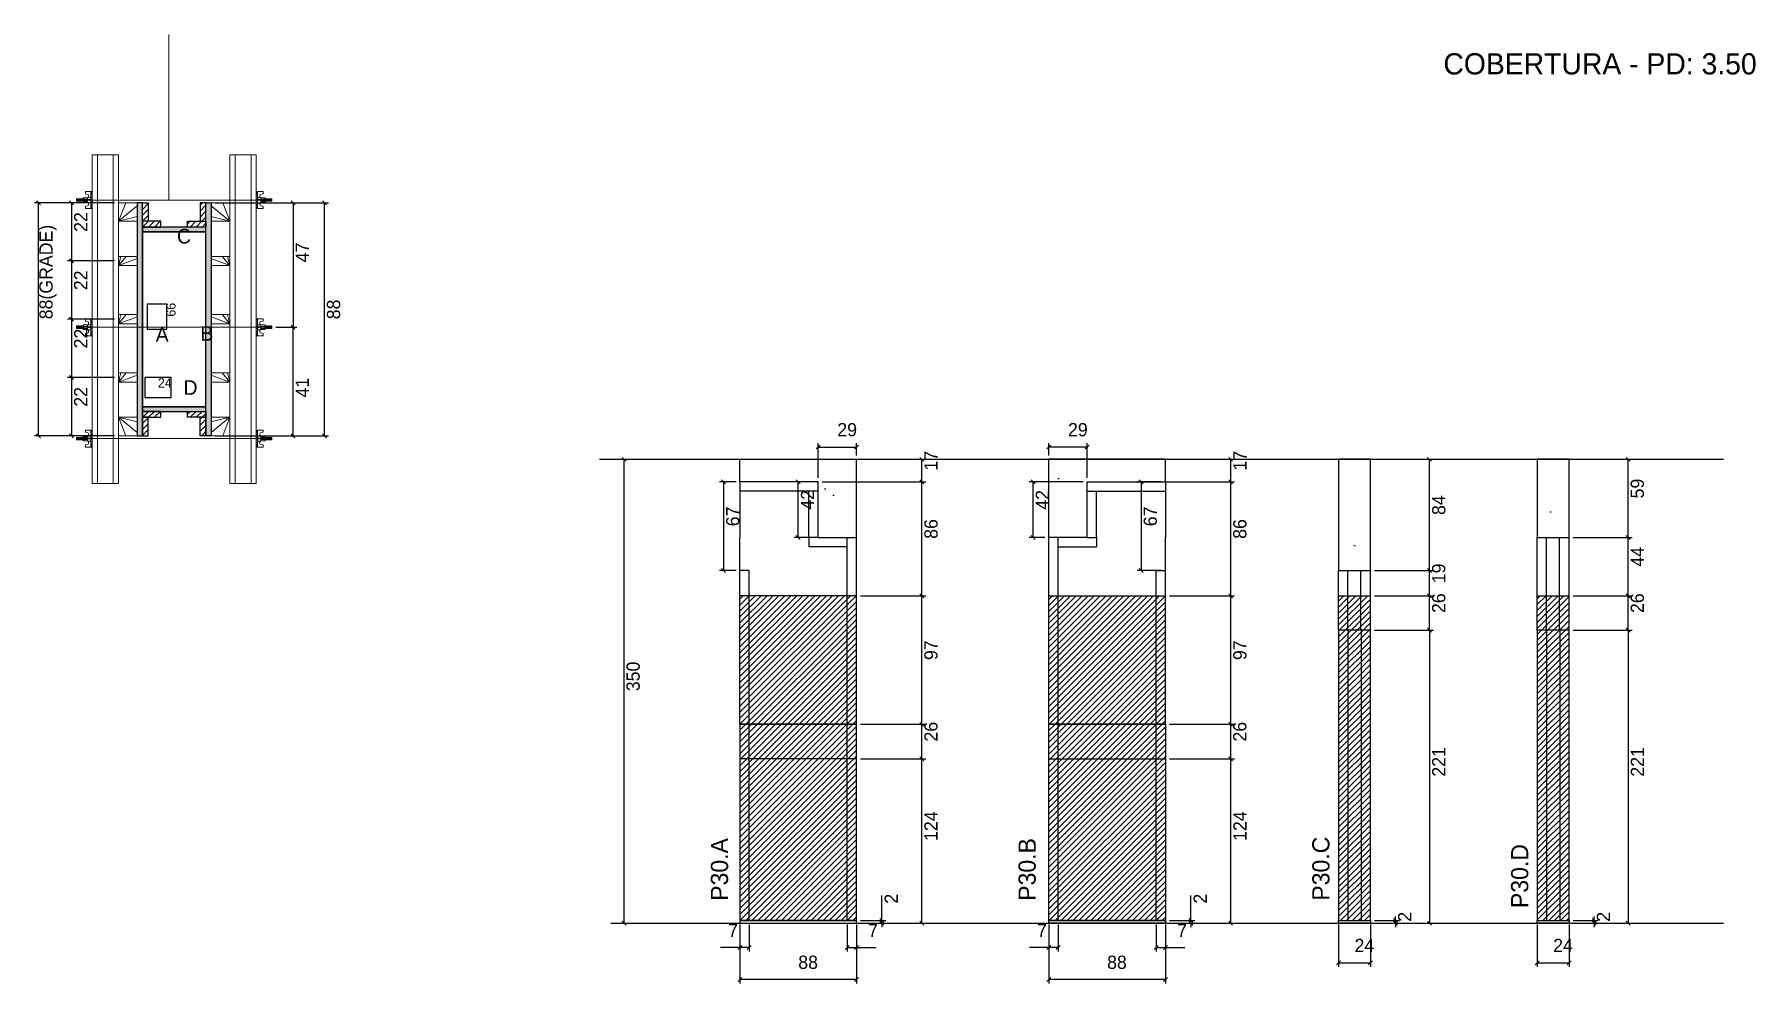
# Model space of a CAD drawing. Header units: metres. Extents: x 7686 to 8986, y 7754 to 8470.
import ezdxf

# ---------------------------------------------------------------- set-up
doc = ezdxf.new("R2010")
doc.units = ezdxf.units.M
for name, color, linetype in [('CHAPA', 7, 'Continuous'), ('COTA', 7, 'Continuous'), ('Hachura', 7, 'Continuous'), ('Madeira', 7, 'Continuous'), ('NIVEL 2° PAV.', 7, 'Continuous'), ('NOMENCLATURA', 7, 'Continuous'), ('Nível', 7, 'Continuous'), ('Painéis', 7, 'Continuous'), ('Perfil Metálico', 7, 'Continuous'), ('SARR_2.2x7', 7, 'Continuous'), ('SARRAFO', 7, 'Continuous'), ('Texto Seção', 7, 'Continuous'), ('TEXTO_GERAL', 7, 'Continuous')]:
    doc.layers.add(name, color=color, linetype=linetype)

msp = doc.modelspace()

# ---------------------------------------------------------------- hatches: boundary and pattern name
at = {"layer": 'COTA'}
h = msp.add_hatch(dxfattribs=at)
h.set_pattern_fill('AR-CONC')
h.paths.add_polyline_path([(8307.2, 8149.6), (8219.2, 8149.6), (8219.2, 8132.6), (8278.2, 8132.6), (8278.2, 8090.6), (8307.2, 8090.6), (8307.2, 8149.6)])
h = msp.add_hatch(dxfattribs=at)
h.set_pattern_fill('AR-CONC')
h.paths.add_polyline_path([(8452.4, 8149.6), (8540.4, 8149.6), (8540.4, 8132.6), (8481.4, 8132.6), (8481.4, 8090.6), (8452.4, 8090.6), (8452.4, 8149.6)])
h = msp.add_hatch(dxfattribs=at)
h.set_pattern_fill('AR-CONC')
h.paths.add_polyline_path([(8671.2, 8065.6), (8695.2, 8065.6), (8695.2, 8149.6), (8671.2, 8149.6), (8671.2, 8065.6)])
h = msp.add_hatch(dxfattribs=at)
h.set_pattern_fill('AR-CONC')
h.paths.add_polyline_path([(8821.2, 8090.6), (8845.2, 8090.6), (8845.2, 8149.6), (8821.2, 8149.6), (8821.2, 8090.6)])
at = {"layer": 'Hachura'}
h = msp.add_hatch(color=7, dxfattribs=at)
h.dxf.hatch_style = 1
h.paths.add_polyline_path([(7768, 8343.3), (7764, 8343.3), (7764, 8167.3), (7768, 8167.3), (7768, 8343.3)])
h = msp.add_hatch(dxfattribs=at)
h.set_pattern_fill('ANSI31')
h.paths.add_polyline_path([(7768, 8329.3), (7772.4, 8329.3), (7772.4, 8343.3), (7768, 8343.3), (7768, 8329.3)])
h = msp.add_hatch(dxfattribs=at)
h.set_pattern_fill('ANSI31')
h.paths.add_polyline_path([(7816, 8329.3), (7811.6, 8329.3), (7811.6, 8343.3), (7816, 8343.3), (7816, 8329.3)])
h = msp.add_hatch(color=7, dxfattribs=at)
h.dxf.hatch_style = 1
h.paths.add_polyline_path([(7816, 8343.3), (7820, 8343.3), (7820, 8167.3), (7816, 8167.3), (7816, 8343.3)])
h = msp.add_hatch(dxfattribs=at)
h.set_pattern_fill('ANSI31')
h.paths.add_polyline_path([(7768, 8324.9), (7768, 8329.3), (7782, 8329.3), (7782, 8324.9), (7768, 8324.9)])
h = msp.add_hatch(color=7, dxfattribs=at)
h.dxf.hatch_style = 1
h.paths.add_polyline_path([(7816, 8321.3), (7816, 8324.9), (7768, 8324.9), (7768, 8321.3), (7816, 8321.3)])
h = msp.add_hatch(color=7, dxfattribs=at)
h.dxf.hatch_style = 1
h.paths.add_polyline_path([(7816, 8321.3), (7816, 8324.9), (7768, 8324.9), (7768, 8321.3), (7816, 8321.3)])
h = msp.add_hatch(dxfattribs=at)
h.set_pattern_fill('ANSI31')
h.paths.add_polyline_path([(7816, 8324.9), (7816, 8329.3), (7802, 8329.3), (7802, 8324.9), (7816, 8324.9)])
h = msp.add_hatch(color=7, dxfattribs=at)
h.dxf.hatch_style = 1
h.paths.add_polyline_path([(7816, 8185.7), (7816, 8189.3), (7768, 8189.3), (7768, 8185.7), (7816, 8185.7)])
h = msp.add_hatch(color=7, dxfattribs=at)
h.dxf.hatch_style = 1
h.paths.add_polyline_path([(7816, 8185.7), (7816, 8189.3), (7768, 8189.3), (7768, 8185.7), (7816, 8185.7)])
h = msp.add_hatch(dxfattribs=at)
h.set_pattern_fill('ANSI31')
h.paths.add_polyline_path([(7768, 8181.3), (7768, 8185.7), (7782, 8185.7), (7782, 8181.3), (7768, 8181.3)])
h = msp.add_hatch(dxfattribs=at)
h.set_pattern_fill('ANSI31')
h.paths.add_polyline_path([(7768, 8181.3), (7772.4, 8181.3), (7772.4, 8167.3), (7768, 8167.3), (7768, 8181.3)])
h = msp.add_hatch(dxfattribs=at)
h.set_pattern_fill('ANSI31')
h.paths.add_polyline_path([(7816, 8181.3), (7816, 8185.7), (7802, 8185.7), (7802, 8181.3), (7816, 8181.3)])
h = msp.add_hatch(dxfattribs=at)
h.set_pattern_fill('ANSI31')
h.paths.add_polyline_path([(7816, 8181.3), (7811.6, 8181.3), (7811.6, 8167.3), (7816, 8167.3), (7816, 8181.3)])
h = msp.add_hatch(dxfattribs=at)
h.set_pattern_fill('ANSI31')
h.paths.add_polyline_path([(8307.2, 8046.6), (8219.2, 8046.6), (8219.2, 7801.6), (8307.2, 7801.6), (8307.2, 8046.6)])
h = msp.add_hatch(dxfattribs=at)
h.set_pattern_fill('ANSI31')
h.paths.add_polyline_path([(8452.4, 8046.6), (8540.4, 8046.6), (8540.4, 7801.6), (8452.4, 7801.6), (8452.4, 8046.6)])
h = msp.add_hatch(dxfattribs=at)
h.set_pattern_fill('ANSI31')
h.paths.add_polyline_path([(8695.2, 8046.6), (8671.2, 8046.6), (8671.2, 7801.6), (8695.2, 7801.6), (8695.2, 8046.6)])
h = msp.add_hatch(dxfattribs=at)
h.set_pattern_fill('ANSI31')
h.paths.add_polyline_path([(8845.2, 8046.6), (8821.2, 8046.6), (8821.2, 7801.6), (8845.2, 7801.6), (8845.2, 8046.6)])

# ---------------------------------------------------------------- linework, layer by layer
at = {"layer": 'CHAPA', "color": 1, "lineweight": 25}
for points in [[(7768, 8343.3), (7764, 8343.3), (7764, 8167.3), (7768, 8167.3)], [(7768, 8343.3), (7764, 8343.3), (7764, 8167.3), (7768, 8167.3)], [(7816, 8343.3), (7820, 8343.3), (7820, 8167.3), (7816, 8167.3)], [(7816, 8343.3), (7820, 8343.3), (7820, 8167.3), (7816, 8167.3)], [(7816, 8321.3), (7816, 8324.9), (7768, 8324.9), (7768, 8321.3)], [(7816, 8321.3), (7816, 8324.9), (7768, 8324.9), (7768, 8321.3)], [(7816, 8185.7), (7816, 8189.3), (7768, 8189.3), (7768, 8185.7)], [(7816, 8185.7), (7816, 8189.3), (7768, 8189.3), (7768, 8185.7)]]:
    msp.add_lwpolyline(points, close=True, dxfattribs=at)
at = {"layer": 'COTA', "color": 0, "lineweight": 25}
for p, q in [((7691, 8341.8), (7688, 8344.8)), ((7715.9, 8341.8), (7712.9, 8344.8)), ((7883.2, 8341.8), (7880.2, 8344.8)), ((7906.9, 8341.8), (7903.9, 8344.8)), ((7712.9, 8300.8), (7715.9, 8297.8)), ((7715.9, 8297.8), (7712.9, 8300.8)), ((7712.9, 8256.8), (7715.9, 8253.8)), ((7715.9, 8253.8), (7712.9, 8256.8)), ((7883.2, 8247.8), (7880.2, 8250.8)), ((7880.2, 8250.8), (7883.2, 8247.8)), ((7712.9, 8212.8), (7715.9, 8209.8)), ((7715.9, 8209.8), (7712.9, 8212.8)), ((7688, 8168.8), (7691, 8165.8)), ((7712.9, 8168.8), (7715.9, 8165.8)), ((7880.2, 8168.8), (7883.2, 8165.8)), ((7903.9, 8168.8), (7906.9, 8165.8)), ((8279.7, 8160.4), (8276.7, 8157.4)), ((8305.7, 8157.4), (8308.7, 8160.4)), ((8358, 8148.1), (8355, 8151.1)), ((8453.9, 8160.4), (8450.9, 8157.4)), ((8479.9, 8157.4), (8482.9, 8160.4)), ((8591.2, 8148.1), (8588.2, 8151.1)), ((8741.4, 8148.1), (8738.4, 8151.1)), ((8891.3, 8148.1), (8888.3, 8151.1)), ((8264.7, 8131.1), (8261.7, 8134.1)), ((8358, 8131.1), (8355, 8134.1)), ((8355, 8134.1), (8358, 8131.1)), ((8442, 8131.1), (8439, 8134.1)), ((8591.2, 8131.1), (8588.2, 8134.1)), ((8588.2, 8134.1), (8591.2, 8131.1)), ((8261.7, 8092.1), (8264.7, 8089.1)), ((8439, 8092.1), (8442, 8089.1)), ((8888.3, 8092.1), (8891.3, 8089.1)), ((8891.3, 8089.1), (8888.3, 8092.1)), ((8738.4, 8067.1), (8741.4, 8064.1)), ((8741.4, 8064.1), (8738.4, 8067.1)), ((8355, 8048.1), (8358, 8045.1)), ((8588.2, 8048.1), (8591.2, 8045.1)), ((8741.4, 8045.1), (8738.4, 8048.1)), ((8738.4, 8048.1), (8741.4, 8045.1)), ((8891.3, 8045.1), (8888.3, 8048.1)), ((8888.3, 8048.1), (8891.3, 8045.1)), ((8741.4, 8019.1), (8738.4, 8022.1)), ((8738.4, 8022.1), (8741.4, 8019.1)), ((8891.3, 8019.1), (8888.3, 8022.1)), ((8888.3, 8022.1), (8891.3, 8019.1)), ((8358, 7948.1), (8355, 7951.1)), ((8591.2, 7948.1), (8588.2, 7951.1)), ((8355, 7925.1), (8358, 7922.1)), ((8358, 7922.1), (8355, 7925.1)), ((8588.2, 7925.1), (8591.2, 7922.1)), ((8591.2, 7922.1), (8588.2, 7925.1)), ((8324.9, 7803.1), (8327.9, 7800.1)), ((8327.9, 7798.1), (8324.9, 7801.1)), ((8355, 7801.1), (8358, 7798.1)), ((8558.2, 7803.1), (8561.2, 7800.1)), ((8561.2, 7798.1), (8558.2, 7801.1)), ((8588.2, 7801.1), (8591.2, 7798.1)), ((8712.6, 7803.1), (8715.6, 7800.1)), ((8715.6, 7798.1), (8712.6, 7801.1)), ((8738.4, 7801.1), (8741.4, 7798.1)), ((8862.6, 7803.1), (8865.6, 7800.1)), ((8865.6, 7798.1), (8862.6, 7801.1)), ((8888.3, 7801.1), (8891.3, 7798.1)), ((8220.7, 7782.6), (8217.7, 7779.6)), ((8224.7, 7779.6), (8227.7, 7782.6)), ((8301.7, 7782.6), (8298.7, 7779.6)), ((8305.7, 7779.6), (8308.7, 7782.6)), ((8453.9, 7782.6), (8450.9, 7779.6)), ((8457.9, 7779.6), (8460.9, 7782.6)), ((8534.9, 7782.6), (8531.9, 7779.6)), ((8538.9, 7779.6), (8541.9, 7782.6)), ((8672.7, 7771.2), (8669.7, 7768.2)), ((8693.7, 7768.2), (8696.7, 7771.2)), ((8822.7, 7771.2), (8819.7, 7768.2)), ((8843.7, 7768.2), (8846.7, 7771.2)), ((8220.7, 7758.4), (8217.7, 7755.4)), ((8305.7, 7755.4), (8308.7, 7758.4)), ((8453.9, 7758.4), (8450.9, 7755.4)), ((8538.9, 7755.4), (8541.9, 7758.4))]:
    msp.add_line(p, q, dxfattribs=at)
at = {"layer": 'COTA', "color": 241, "lineweight": 25}
for p, q in [((7747, 8343.3), (7686.5, 8343.3)), ((7689.5, 8167.3), (7689.5, 8343.3)), ((7747, 8343.3), (7711.4, 8343.3)), ((7714.4, 8343.3), (7714.4, 8299.3)), ((7823, 8343.3), (7908.4, 8343.3)), ((7857, 8343.3), (7884.7, 8343.3)), ((7881.7, 8343.3), (7881.7, 8249.3)), ((7905.4, 8167.3), (7905.4, 8343.3)), ((7747, 8299.3), (7711.4, 8299.3)), ((7747, 8299.3), (7711.4, 8299.3)), ((7714.4, 8299.3), (7714.4, 8255.3)), ((7747, 8255.3), (7711.4, 8255.3)), ((7747, 8255.3), (7711.4, 8255.3)), ((7714.4, 8255.3), (7714.4, 8211.3)), ((7868.8, 8249.3), (7884.7, 8249.3)), ((7868.8, 8249.3), (7884.7, 8249.3)), ((7881.7, 8167.3), (7881.7, 8249.3)), ((7747, 8211.3), (7711.4, 8211.3)), ((7747, 8211.3), (7711.4, 8211.3)), ((7714.4, 8211.3), (7714.4, 8167.3)), ((7747, 8167.3), (7686.5, 8167.3)), ((7747, 8167.3), (7711.4, 8167.3)), ((7823, 8167.3), (7908.4, 8167.3)), ((7857, 8167.3), (7884.7, 8167.3)), ((8219.2, 8132.6), (8219.2, 8149.6)), ((8219.2, 8149.6), (8307.2, 8149.6)), ((8307.2, 8090.6), (8307.2, 8149.6)), ((8452.4, 8090.6), (8452.4, 8149.6)), ((8540.4, 8149.6), (8452.4, 8149.6)), ((8540.4, 8132.6), (8540.4, 8149.6))]:
    msp.add_line(p, q, dxfattribs=at)
at = {"layer": 'COTA', "color": 180, "lineweight": 25}
for p, q in [((7786.5, 8266.8), (7771.5, 8266.8)), ((7771.5, 8266.8), (7771.5, 8247.8)), ((7786.5, 8247.8), (7786.5, 8266.8)), ((7771.5, 8247.8), (7786.5, 8247.8)), ((7789.6, 8211.3), (7769.9, 8211.3)), ((7769.9, 8211.3), (7769.9, 8196.3)), ((7789.6, 8196.3), (7789.6, 8211.3)), ((7769.9, 8196.3), (7789.6, 8196.3))]:
    msp.add_line(p, q, dxfattribs=at)
at = {"layer": 'COTA', "color": 4, "lineweight": 25}
for p, q in [((8278.2, 8135.6), (8278.2, 8161.9)), ((8307.2, 8152.6), (8307.2, 8161.9)), ((8452.4, 8152.6), (8452.4, 8161.9)), ((8481.4, 8135.6), (8481.4, 8161.9)), ((8278.2, 8158.9), (8307.2, 8158.9)), ((8310.2, 8149.6), (8359.5, 8149.6)), ((8356.5, 8132.6), (8356.5, 8149.6)), ((8481.4, 8158.9), (8452.4, 8158.9)), ((8543.4, 8149.6), (8592.7, 8149.6)), ((8589.7, 8132.6), (8589.7, 8149.6)), ((8698.2, 8149.6), (8742.9, 8149.6)), ((8739.9, 8065.6), (8739.9, 8149.6)), ((8848.2, 8149.6), (8892.8, 8149.6)), ((8889.8, 8090.6), (8889.8, 8149.6)), ((8275.2, 8132.6), (8260.2, 8132.6)), ((8263.2, 8090.6), (8263.2, 8132.6)), ((8281.2, 8132.6), (8359.5, 8132.6)), ((8281.2, 8132.6), (8359.5, 8132.6)), ((8356.5, 8046.6), (8356.5, 8132.6)), ((8478.4, 8132.6), (8437.5, 8132.6)), ((8440.5, 8090.6), (8440.5, 8132.6)), ((8514.4, 8132.6), (8592.7, 8132.6)), ((8514.4, 8132.6), (8592.7, 8132.6)), ((8589.7, 8046.6), (8589.7, 8132.6)), ((8275.2, 8090.6), (8260.2, 8090.6)), ((8449.4, 8090.6), (8437.5, 8090.6)), ((8848.2, 8090.6), (8892.8, 8090.6)), ((8848.2, 8090.6), (8892.8, 8090.6)), ((8889.8, 8046.6), (8889.8, 8090.6)), ((8698.2, 8065.6), (8742.9, 8065.6)), ((8698.2, 8065.6), (8742.9, 8065.6)), ((8739.9, 8046.6), (8739.9, 8065.6)), ((8310.2, 8046.6), (8359.5, 8046.6)), ((8543.4, 8046.6), (8592.7, 8046.6)), ((8698.2, 8046.6), (8742.9, 8046.6)), ((8698.2, 8046.6), (8742.9, 8046.6)), ((8739.9, 8020.6), (8739.9, 8046.6)), ((8848.2, 8046.6), (8892.8, 8046.6)), ((8848.2, 8046.6), (8892.8, 8046.6)), ((8889.8, 8020.6), (8889.8, 8046.6)), ((8698.2, 8020.6), (8742.9, 8020.6)), ((8698.2, 8020.6), (8742.9, 8020.6)), ((8739.9, 8020.6), (8739.9, 7799.6)), ((8848.2, 8020.6), (8892.8, 8020.6)), ((8848.2, 8020.6), (8892.8, 8020.6)), ((8889.8, 8020.6), (8889.8, 7799.6)), ((8310.2, 7949.6), (8359.5, 7949.6)), ((8356.5, 7923.6), (8356.5, 7949.6)), ((8543.4, 7949.6), (8592.7, 7949.6)), ((8589.7, 7923.6), (8589.7, 7949.6)), ((8310.2, 7923.6), (8359.5, 7923.6)), ((8310.2, 7923.6), (8359.5, 7923.6)), ((8356.5, 7799.6), (8356.5, 7923.6)), ((8543.4, 7923.6), (8592.7, 7923.6)), ((8543.4, 7923.6), (8592.7, 7923.6)), ((8589.7, 7799.6), (8589.7, 7923.6)), ((8326.4, 7801.6), (8326.4, 7820.4)), ((8559.7, 7801.6), (8559.7, 7820.4)), ((8219.2, 7798.6), (8219.2, 7753.9)), ((8226.2, 7798.6), (8226.2, 7778.1)), ((8300.2, 7798.6), (8300.2, 7778.1)), ((8307.2, 7798.6), (8307.2, 7753.9)), ((8310.2, 7801.6), (8329.4, 7801.6)), ((8310.2, 7799.6), (8329.4, 7799.6)), ((8310.2, 7799.6), (8359.5, 7799.6)), ((8326.4, 7799.6), (8326.4, 7801.6)), ((8326.4, 7799.6), (8326.4, 7796.6)), ((8452.4, 7798.6), (8452.4, 7753.9)), ((8459.4, 7798.6), (8459.4, 7778.1)), ((8533.4, 7798.6), (8533.4, 7778.1)), ((8540.4, 7798.6), (8540.4, 7753.9)), ((8543.4, 7801.6), (8562.7, 7801.6)), ((8543.4, 7799.6), (8562.7, 7799.6)), ((8543.4, 7799.6), (8592.7, 7799.6)), ((8559.7, 7799.6), (8559.7, 7801.6)), ((8559.7, 7799.6), (8559.7, 7796.6)), ((8671.2, 7798.6), (8671.2, 7766.7)), ((8695.2, 7798.6), (8695.2, 7766.7)), ((8698.2, 7801.6), (8717.1, 7801.6)), ((8698.2, 7799.6), (8717.1, 7799.6)), ((8698.2, 7799.6), (8742.9, 7799.6)), ((8714.1, 7801.6), (8714.1, 7804.6)), ((8714.1, 7799.6), (8714.1, 7801.6)), ((8714.1, 7799.6), (8714.1, 7796.6)), ((8821.2, 7798.6), (8821.2, 7766.7)), ((8845.2, 7798.6), (8845.2, 7766.7)), ((8848.2, 7801.6), (8867.1, 7801.6)), ((8848.2, 7799.6), (8867.1, 7799.6)), ((8848.2, 7799.6), (8892.8, 7799.6)), ((8864.1, 7801.6), (8864.1, 7804.6)), ((8864.1, 7799.6), (8864.1, 7801.6)), ((8864.1, 7799.6), (8864.1, 7796.6)), ((8219.2, 7796.6), (8219.2, 7778.1)), ((8307.2, 7796.6), (8307.2, 7778.1)), ((8452.4, 7796.6), (8452.4, 7778.1)), ((8540.4, 7796.6), (8540.4, 7778.1)), ((8219.2, 7781.1), (8204.4, 7781.1)), ((8226.2, 7781.1), (8219.2, 7781.1)), ((8300.2, 7781.1), (8307.2, 7781.1)), ((8307.2, 7781.1), (8321.9, 7781.1)), ((8452.4, 7781.1), (8437.7, 7781.1)), ((8459.4, 7781.1), (8452.4, 7781.1)), ((8533.4, 7781.1), (8540.4, 7781.1)), ((8540.4, 7781.1), (8555.1, 7781.1)), ((8671.2, 7769.7), (8695.2, 7769.7)), ((8821.2, 7769.7), (8845.2, 7769.7)), ((8307.2, 7756.9), (8219.2, 7756.9)), ((8540.4, 7756.9), (8452.4, 7756.9))]:
    msp.add_line(p, q, dxfattribs=at)
at = {"layer": 'COTA', "color": 241, "lineweight": 25}
for points in [[(8695.2, 8065.6), (8695.2, 8149.6), (8671.2, 8149.6), (8671.2, 8065.6)], [(8845.2, 8090.6), (8845.2, 8149.6), (8821.2, 8149.6), (8821.2, 8090.6)]]:
    msp.add_lwpolyline(points, dxfattribs=at)
at = {"layer": 'Hachura', "color": 0, "lineweight": 9}
for p, q in [((7718.5, 8346.3), (7718.2, 8346)), ((7718.2, 8346), (7718.2, 8344.7)), ((7718.5, 8344.4), (7718.2, 8344.7)), ((7718.9, 8346.3), (7718.5, 8346.3)), ((7718.5, 8344.4), (7718.5, 8346.3)), ((7719.2, 8344.4), (7718.5, 8345.7)), ((7719.1, 8344.3), (7718.5, 8345.4)), ((7718.5, 8344.9), (7718.9, 8344.2)), ((7718.5, 8344.6), (7718.7, 8344.4)), ((7718.9, 8346.4), (7720, 8344.2)), ((7718.9, 8346.3), (7719.8, 8344.4)), ((7718.9, 8346.3), (7719.8, 8344.4)), ((7720.3, 8344.3), (7719.2, 8346.4)), ((7719.2, 8344.4), (7719.8, 8344.4)), ((7720, 8346.3), (7719.4, 8346.3)), ((7720.3, 8344.4), (7719.4, 8346.3)), ((7720, 8346.3), (7721, 8344.4)), ((7720.1, 8346.4), (7721.2, 8344.2)), ((7721, 8344.4), (7720.3, 8344.4)), ((7721.4, 8344.3), (7720.4, 8346.4)), ((7721.2, 8346.3), (7720.5, 8346.3)), ((7721.5, 8344.4), (7720.5, 8346.3)), ((7720.7, 8346.3), (7720.5, 8346.3)), ((7721.2, 8346.3), (7722.1, 8344.4)), ((7721.3, 8346.4), (7722.4, 8344.2)), ((7722.6, 8344.3), (7721.5, 8346.4)), ((7721.7, 8344.4), (7721.5, 8344.4)), ((7722.3, 8346.3), (7721.7, 8346.3)), ((7722.7, 8344.4), (7721.7, 8346.3)), ((7721.7, 8344.4), (7722.1, 8344.4)), ((7722.3, 8346.3), (7723.3, 8344.4)), ((7723.3, 8345.1), (7722.7, 8346.4)), ((7722.7, 8344.4), (7723.3, 8344.4)), ((7723.3, 8345.4), (7722.9, 8346.3)), ((7723.3, 8346.3), (7722.9, 8346.3)), ((7723.3, 8343.6), (7723.3, 8347)), ((7723.3, 8347), (7726.5, 8347)), ((7723.3, 8345.9), (7726.5, 8345.9)), ((7723.3, 8344.4), (7726.5, 8344.4)), ((7726.5, 8343.6), (7723.3, 8343.6)), ((7723.4, 8343.6), (7723.4, 8347)), ((7730, 8351.7), (7724.9, 8351.7)), ((7724.9, 8351.7), (7724.9, 8350)), ((7724.9, 8350), (7727.1, 8349.5)), ((7726.5, 8347.2), (7726.5, 8343.3)), ((7729.1, 8347.2), (7726.5, 8347.2)), ((7726.5, 8343.3), (7726.5, 8343.6)), ((7726.5, 8343.3), (7726.5, 8343.6)), ((7726.5, 8343.3), (7729.1, 8343.3)), ((7729.1, 8345.6), (7727.1, 8345.6)), ((7727.1, 8345.1), (7729.1, 8345.1)), ((7727.3, 8349.2), (7727.3, 8347.2)), ((7727.3, 8341.4), (7727.3, 8343.3)), ((7729.1, 8351.7), (7729.1, 8338.8)), ((7729.1, 8351.7), (7729.1, 8346.6)), ((7729.1, 8351.6), (7730, 8351.6)), ((7729.1, 8351.4), (7730, 8351.4)), ((7729.1, 8351), (7730, 8351)), ((7729.1, 8350.6), (7730, 8350.6)), ((7729.1, 8349.7), (7730, 8349.7)), ((7729.1, 8348.3), (7730, 8348.3)), ((7729.1, 8345.3), (7729.1, 8347.2)), ((7729.1, 8346.6), (7729.1, 8345.9)), ((7729.1, 8345.3), (7730, 8345.3)), ((7729.4, 8346.2), (7729.2, 8346.2)), ((7729.2, 8344.3), (7729.7, 8344.3)), ((7729.9, 8346.2), (7729.4, 8346.2)), ((7730, 8338.8), (7730, 8351.7)), ((7730, 8339.8), (7730, 8347.6)), ((7854, 8338.8), (7854, 8351.7)), ((7854, 8351.7), (7859.1, 8351.7)), ((7854.9, 8351.6), (7854, 8351.6)), ((7854.9, 8351.4), (7854, 8351.4)), ((7854.9, 8351), (7854, 8351)), ((7854.9, 8350.6), (7854, 8350.6)), ((7854.9, 8349.7), (7854, 8349.7)), ((7854.9, 8348.3), (7854, 8348.3)), ((7854, 8339.8), (7854, 8347.6)), ((7854.9, 8345.3), (7854, 8345.3)), ((7854.2, 8346.2), (7854.6, 8346.2)), ((7854.8, 8344.3), (7854.4, 8344.3)), ((7854.6, 8346.2), (7854.8, 8346.2)), ((7854.9, 8351.7), (7854.9, 8338.8)), ((7854.9, 8351.7), (7854.9, 8346.6)), ((7854.9, 8345.3), (7854.9, 8347.2)), ((7854.9, 8347.2), (7857.5, 8347.2)), ((7854.9, 8346.6), (7854.9, 8345.9)), ((7854.9, 8345.6), (7856.9, 8345.6)), ((7856.9, 8345.1), (7854.9, 8345.1)), ((7857.5, 8343.3), (7854.9, 8343.3)), ((7856.7, 8349.2), (7856.7, 8347.2)), ((7856.7, 8341.4), (7856.7, 8343.3)), ((7859.2, 8350), (7857, 8349.5)), ((7857.5, 8347.2), (7857.5, 8343.3)), ((7860.7, 8347), (7857.5, 8347)), ((7860.7, 8345.9), (7857.5, 8345.9)), ((7860.7, 8344.4), (7857.5, 8344.4)), ((7857.5, 8343.6), (7860.7, 8343.6)), ((7857.5, 8343.3), (7857.5, 8343.6)), ((7857.5, 8343.3), (7857.5, 8343.6)), ((7859.2, 8351.7), (7859.2, 8350)), ((7860.7, 8343.6), (7860.7, 8347)), ((7860.7, 8343.6), (7860.7, 8347)), ((7860.7, 8345.1), (7861.4, 8346.4)), ((7861.7, 8346.3), (7860.7, 8344.4)), ((7860.7, 8345.4), (7861.2, 8346.3)), ((7860.7, 8346.3), (7861.2, 8346.3)), ((7861.4, 8344.4), (7860.7, 8344.4)), ((7861.4, 8344.3), (7862.5, 8346.4)), ((7861.4, 8344.4), (7862.3, 8346.3)), ((7862.8, 8346.4), (7861.7, 8344.2)), ((7861.7, 8346.3), (7862.3, 8346.3)), ((7862.8, 8346.3), (7861.9, 8344.4)), ((7862.3, 8344.4), (7861.9, 8344.4)), ((7862.3, 8344.4), (7862.5, 8344.4)), ((7862.5, 8344.4), (7863.5, 8346.3)), ((7862.6, 8344.3), (7863.7, 8346.4)), ((7863.9, 8346.4), (7862.8, 8344.2)), ((7862.8, 8346.3), (7863.5, 8346.3)), ((7864, 8346.3), (7863, 8344.4)), ((7863, 8344.4), (7863.7, 8344.4)), ((7863.3, 8346.3), (7863.5, 8346.3)), ((7863.7, 8344.4), (7864.7, 8346.3)), ((7863.8, 8344.3), (7864.8, 8346.4)), ((7865.1, 8346.4), (7864, 8344.2)), ((7864, 8346.3), (7864.7, 8346.3)), ((7865.2, 8346.3), (7864.2, 8344.4)), ((7865.2, 8346.3), (7864.2, 8344.4)), ((7864.8, 8344.4), (7864.2, 8344.4)), ((7864.8, 8344.4), (7865.5, 8345.7)), ((7864.9, 8344.3), (7865.5, 8345.4)), ((7865.2, 8346.3), (7865.5, 8346.3)), ((7865.5, 8344.9), (7865.2, 8344.2)), ((7865.5, 8344.6), (7865.4, 8344.4)), ((7865.5, 8346.3), (7865.8, 8346)), ((7865.5, 8344.4), (7865.5, 8346.3)), ((7865.5, 8344.4), (7865.8, 8344.7)), ((7865.8, 8346), (7865.8, 8344.7)), ((7724.9, 8340.5), (7727.1, 8341.1)), ((7724.9, 8338.8), (7724.9, 8340.5)), ((7729.1, 8338.8), (7724.9, 8338.8)), ((7729.1, 8342.2), (7730, 8342.2)), ((7729.1, 8340.8), (7730, 8340.8)), ((7729.1, 8340), (7730, 8340)), ((7729.1, 8339.5), (7730, 8339.5)), ((7729.1, 8339.2), (7730, 8339.2)), ((7729.1, 8339), (7730, 8339)), ((7729.1, 8338.8), (7730, 8338.8)), ((7854.9, 8342.2), (7854, 8342.2)), ((7854.9, 8340.8), (7854, 8340.8)), ((7854.9, 8340), (7854, 8340)), ((7854.9, 8339.5), (7854, 8339.5)), ((7854.9, 8339.2), (7854, 8339.2)), ((7854.9, 8339), (7854, 8339)), ((7854.9, 8338.8), (7854, 8338.8)), ((7854.9, 8338.8), (7859.2, 8338.8)), ((7859.2, 8340.5), (7857, 8341.1)), ((7859.2, 8338.8), (7859.2, 8340.5)), ((7730, 8255.7), (7724.9, 8255.7)), ((7724.9, 8255.7), (7724.9, 8254)), ((7724.9, 8254), (7727.1, 8253.5)), ((7727.3, 8253.2), (7727.3, 8251.2)), ((7729.1, 8255.7), (7729.1, 8242.8)), ((7729.1, 8255.7), (7729.1, 8250.6)), ((7729.1, 8255.6), (7730, 8255.6)), ((7729.1, 8255.4), (7730, 8255.4)), ((7729.1, 8255), (7730, 8255)), ((7729.1, 8254.6), (7730, 8254.6)), ((7729.1, 8253.7), (7730, 8253.7)), ((7730, 8242.8), (7730, 8255.7)), ((7854, 8242.8), (7854, 8255.7)), ((7854, 8255.7), (7859.1, 8255.7)), ((7854.9, 8255.6), (7854, 8255.6)), ((7854.9, 8255.4), (7854, 8255.4)), ((7854.9, 8255), (7854, 8255)), ((7854.9, 8254.6), (7854, 8254.6)), ((7854.9, 8253.7), (7854, 8253.7)), ((7854.9, 8255.7), (7854.9, 8242.8)), ((7854.9, 8255.7), (7854.9, 8250.6)), ((7856.7, 8253.2), (7856.7, 8251.2)), ((7859.2, 8254), (7857, 8253.5)), ((7859.2, 8255.7), (7859.2, 8254)), ((7718.5, 8250.3), (7718.2, 8250)), ((7718.2, 8250), (7718.2, 8248.7)), ((7718.5, 8248.4), (7718.2, 8248.7)), ((7718.9, 8250.3), (7718.5, 8250.3)), ((7718.5, 8248.4), (7718.5, 8250.3)), ((7719.2, 8248.4), (7718.5, 8249.7)), ((7719.1, 8248.3), (7718.5, 8249.4)), ((7718.5, 8248.9), (7718.9, 8248.2)), ((7718.5, 8248.6), (7718.7, 8248.4)), ((7718.9, 8250.4), (7720, 8248.2)), ((7718.9, 8250.3), (7719.8, 8248.4)), ((7718.9, 8250.3), (7719.8, 8248.4)), ((7720.3, 8248.3), (7719.2, 8250.4)), ((7719.2, 8248.4), (7719.8, 8248.4)), ((7720, 8250.3), (7719.4, 8250.3)), ((7720.3, 8248.4), (7719.4, 8250.3)), ((7720, 8250.3), (7721, 8248.4)), ((7720.1, 8250.4), (7721.2, 8248.2)), ((7721, 8248.4), (7720.3, 8248.4)), ((7721.4, 8248.3), (7720.4, 8250.4)), ((7721.2, 8250.3), (7720.5, 8250.3)), ((7721.5, 8248.4), (7720.5, 8250.3)), ((7720.7, 8250.3), (7720.5, 8250.3)), ((7721.2, 8250.3), (7722.1, 8248.4)), ((7721.3, 8250.4), (7722.4, 8248.2)), ((7722.6, 8248.3), (7721.5, 8250.4)), ((7721.7, 8248.4), (7721.5, 8248.4)), ((7722.3, 8250.3), (7721.7, 8250.3)), ((7722.7, 8248.4), (7721.7, 8250.3)), ((7721.7, 8248.4), (7722.1, 8248.4)), ((7722.3, 8250.3), (7723.3, 8248.4)), ((7723.3, 8249.1), (7722.7, 8250.4)), ((7722.7, 8248.4), (7723.3, 8248.4)), ((7723.3, 8249.4), (7722.9, 8250.3)), ((7723.3, 8250.3), (7722.9, 8250.3)), ((7723.3, 8247.6), (7723.3, 8251)), ((7723.3, 8251), (7726.5, 8251)), ((7723.3, 8249.9), (7726.5, 8249.9)), ((7723.3, 8248.4), (7726.5, 8248.4)), ((7726.5, 8247.6), (7723.3, 8247.6)), ((7723.4, 8247.6), (7723.4, 8251)), ((7724.9, 8244.5), (7727.1, 8245.1)), ((7724.9, 8242.8), (7724.9, 8244.5)), ((7729.1, 8242.8), (7724.9, 8242.8)), ((7726.5, 8251.2), (7726.5, 8247.3)), ((7729.1, 8251.2), (7726.5, 8251.2)), ((7726.5, 8247.3), (7726.5, 8247.6)), ((7726.5, 8247.3), (7726.5, 8247.6)), ((7726.5, 8247.3), (7729.1, 8247.3)), ((7729.1, 8249.6), (7727.1, 8249.6)), ((7727.1, 8249.1), (7729.1, 8249.1)), ((7727.3, 8245.4), (7727.3, 8247.3)), ((7729.1, 8252.3), (7730, 8252.3)), ((7729.1, 8249.3), (7729.1, 8251.2)), ((7729.1, 8250.6), (7729.1, 8249.9)), ((7729.1, 8249.3), (7730, 8249.3)), ((7729.1, 8246.2), (7730, 8246.2)), ((7729.1, 8244.8), (7730, 8244.8)), ((7729.1, 8244), (7730, 8244)), ((7729.1, 8243.5), (7730, 8243.5)), ((7729.1, 8243.2), (7730, 8243.2)), ((7729.1, 8243), (7730, 8243)), ((7729.1, 8242.8), (7730, 8242.8)), ((7729.4, 8250.2), (7729.2, 8250.2)), ((7729.2, 8248.3), (7729.7, 8248.3)), ((7729.9, 8250.2), (7729.4, 8250.2)), ((7730, 8243.8), (7730, 8251.6)), ((7854.9, 8252.3), (7854, 8252.3)), ((7854, 8243.8), (7854, 8251.6)), ((7854.9, 8249.3), (7854, 8249.3)), ((7854.9, 8246.2), (7854, 8246.2)), ((7854.9, 8244.8), (7854, 8244.8)), ((7854.9, 8244), (7854, 8244)), ((7854.9, 8243.5), (7854, 8243.5)), ((7854.9, 8243.2), (7854, 8243.2)), ((7854.9, 8243), (7854, 8243)), ((7854.9, 8242.8), (7854, 8242.8)), ((7854.2, 8250.2), (7854.6, 8250.2)), ((7854.8, 8248.3), (7854.4, 8248.3)), ((7854.6, 8250.2), (7854.8, 8250.2)), ((7854.9, 8249.3), (7854.9, 8251.2)), ((7854.9, 8251.2), (7857.5, 8251.2)), ((7854.9, 8250.6), (7854.9, 8249.9)), ((7854.9, 8249.6), (7856.9, 8249.6)), ((7856.9, 8249.1), (7854.9, 8249.1)), ((7857.5, 8247.3), (7854.9, 8247.3)), ((7854.9, 8242.8), (7859.2, 8242.8)), ((7856.7, 8245.4), (7856.7, 8247.3)), ((7859.2, 8244.5), (7857, 8245.1)), ((7857.5, 8251.2), (7857.5, 8247.3)), ((7860.7, 8251), (7857.5, 8251)), ((7860.7, 8249.9), (7857.5, 8249.9)), ((7860.7, 8248.4), (7857.5, 8248.4)), ((7857.5, 8247.6), (7860.7, 8247.6)), ((7857.5, 8247.3), (7857.5, 8247.6)), ((7857.5, 8247.3), (7857.5, 8247.6)), ((7859.2, 8242.8), (7859.2, 8244.5)), ((7860.7, 8247.6), (7860.7, 8251)), ((7860.7, 8247.6), (7860.7, 8251)), ((7860.7, 8249.1), (7861.4, 8250.4)), ((7861.7, 8250.3), (7860.7, 8248.4)), ((7860.7, 8249.4), (7861.2, 8250.3)), ((7860.7, 8250.3), (7861.2, 8250.3)), ((7861.4, 8248.4), (7860.7, 8248.4)), ((7861.4, 8248.3), (7862.5, 8250.4)), ((7861.4, 8248.4), (7862.3, 8250.3)), ((7862.8, 8250.4), (7861.7, 8248.2)), ((7861.7, 8250.3), (7862.3, 8250.3)), ((7862.8, 8250.3), (7861.9, 8248.4)), ((7862.3, 8248.4), (7861.9, 8248.4)), ((7862.3, 8248.4), (7862.5, 8248.4)), ((7862.5, 8248.4), (7863.5, 8250.3)), ((7862.6, 8248.3), (7863.7, 8250.4)), ((7863.9, 8250.4), (7862.8, 8248.2)), ((7862.8, 8250.3), (7863.5, 8250.3)), ((7864, 8250.3), (7863, 8248.4)), ((7863, 8248.4), (7863.7, 8248.4)), ((7863.3, 8250.3), (7863.5, 8250.3)), ((7863.7, 8248.4), (7864.7, 8250.3)), ((7863.8, 8248.3), (7864.8, 8250.4)), ((7865.1, 8250.4), (7864, 8248.2)), ((7864, 8250.3), (7864.7, 8250.3)), ((7865.2, 8250.3), (7864.2, 8248.4)), ((7865.2, 8250.3), (7864.2, 8248.4)), ((7864.8, 8248.4), (7864.2, 8248.4)), ((7864.8, 8248.4), (7865.5, 8249.7)), ((7864.9, 8248.3), (7865.5, 8249.4)), ((7865.2, 8250.3), (7865.5, 8250.3)), ((7865.5, 8248.9), (7865.2, 8248.2)), ((7865.5, 8248.6), (7865.4, 8248.4)), ((7865.5, 8250.3), (7865.8, 8250)), ((7865.5, 8248.4), (7865.5, 8250.3)), ((7865.5, 8248.4), (7865.8, 8248.7)), ((7865.8, 8250), (7865.8, 8248.7)), ((7718.5, 8166.2), (7718.2, 8165.9)), ((7718.2, 8164.6), (7718.2, 8165.9)), ((7718.5, 8164.2), (7718.2, 8164.6)), ((7718.5, 8165.7), (7718.9, 8166.3)), ((7719.1, 8166.3), (7718.5, 8165.1)), ((7718.5, 8165.9), (7718.7, 8166.2)), ((7719.2, 8166.2), (7718.5, 8164.9)), ((7718.5, 8166.2), (7718.5, 8164.2)), ((7718.9, 8164.2), (7718.5, 8164.2)), ((7718.9, 8164.2), (7720, 8166.3)), ((7718.9, 8164.2), (7719.8, 8166.2)), ((7718.9, 8164.2), (7719.8, 8166.2)), ((7720.3, 8166.3), (7719.2, 8164.1)), ((7719.2, 8166.2), (7719.8, 8166.2)), ((7720.3, 8166.2), (7719.4, 8164.2)), ((7720, 8164.2), (7719.4, 8164.2)), ((7720, 8164.2), (7721, 8166.2)), ((7720.1, 8164.2), (7721.2, 8166.3)), ((7721, 8166.2), (7720.3, 8166.2)), ((7721.4, 8166.3), (7720.4, 8164.1)), ((7721.5, 8166.2), (7720.5, 8164.2)), ((7721.2, 8164.2), (7720.5, 8164.2)), ((7720.7, 8164.2), (7720.5, 8164.2)), ((7721.2, 8164.2), (7722.1, 8166.2)), ((7721.3, 8164.2), (7722.4, 8166.3)), ((7722.6, 8166.3), (7721.5, 8164.1)), ((7721.7, 8166.2), (7721.5, 8166.2)), ((7721.7, 8166.2), (7722.1, 8166.2)), ((7722.7, 8166.2), (7721.7, 8164.2)), ((7722.3, 8164.2), (7721.7, 8164.2)), ((7722.3, 8164.2), (7723.3, 8166.2)), ((7722.7, 8166.2), (7723.3, 8166.2)), ((7723.3, 8165.4), (7722.7, 8164.1)), ((7723.3, 8165.1), (7722.9, 8164.2)), ((7723.3, 8164.2), (7722.9, 8164.2)), ((7723.3, 8166.9), (7723.3, 8163.6)), ((7726.5, 8166.9), (7723.3, 8166.9)), ((7723.3, 8166.2), (7726.5, 8166.2)), ((7723.3, 8164.6), (7726.5, 8164.6)), ((7723.3, 8163.6), (7726.5, 8163.6)), ((7723.4, 8166.9), (7723.4, 8163.6)), ((7729.1, 8171.7), (7724.9, 8171.7)), ((7724.9, 8171.7), (7724.9, 8170)), ((7724.9, 8170), (7727.1, 8169.5)), ((7726.5, 8163.3), (7726.5, 8167.2)), ((7726.5, 8167.2), (7729.1, 8167.2)), ((7726.5, 8167.2), (7726.5, 8166.9)), ((7726.5, 8167.2), (7726.5, 8166.9)), ((7729.1, 8163.3), (7726.5, 8163.3)), ((7727.1, 8165.5), (7729.1, 8165.5)), ((7729.1, 8165), (7727.1, 8165)), ((7727.3, 8169.2), (7727.3, 8167.2)), ((7727.3, 8161.4), (7727.3, 8163.3)), ((7729.1, 8158.8), (7729.1, 8171.7)), ((7729.1, 8171.7), (7730, 8171.7)), ((7729.1, 8171.6), (7730, 8171.6)), ((7729.1, 8171.4), (7730, 8171.4)), ((7729.1, 8171), (7730, 8171)), ((7729.1, 8170.6), (7730, 8170.6)), ((7729.1, 8169.7), (7730, 8169.7)), ((7729.1, 8168.3), (7730, 8168.3)), ((7729.1, 8165.3), (7729.1, 8163.3)), ((7729.1, 8165.3), (7730, 8165.3)), ((7729.1, 8164), (7729.1, 8164.6)), ((7729.1, 8158.8), (7729.1, 8164)), ((7729.1, 8162.2), (7730, 8162.2)), ((7729.2, 8166.2), (7729.7, 8166.2)), ((7729.4, 8164.3), (7729.2, 8164.3)), ((7729.9, 8164.3), (7729.4, 8164.3)), ((7730, 8171.7), (7730, 8158.8)), ((7730, 8170.8), (7730, 8163)), ((7854, 8171.7), (7854, 8158.8)), ((7854.9, 8171.7), (7854, 8171.7)), ((7854.9, 8171.6), (7854, 8171.6)), ((7854.9, 8171.4), (7854, 8171.4)), ((7854.9, 8171), (7854, 8171)), ((7854, 8170.8), (7854, 8163)), ((7854.9, 8170.6), (7854, 8170.6)), ((7854.9, 8169.7), (7854, 8169.7)), ((7854.9, 8168.3), (7854, 8168.3)), ((7854.9, 8165.3), (7854, 8165.3)), ((7854.9, 8162.2), (7854, 8162.2)), ((7854.2, 8164.3), (7854.6, 8164.3)), ((7854.8, 8166.2), (7854.4, 8166.2)), ((7854.6, 8164.3), (7854.8, 8164.3)), ((7854.9, 8158.8), (7854.9, 8171.7)), ((7854.9, 8171.7), (7859.2, 8171.7)), ((7857.5, 8167.2), (7854.9, 8167.2)), ((7856.9, 8165.5), (7854.9, 8165.5)), ((7854.9, 8165.3), (7854.9, 8163.3)), ((7854.9, 8165), (7856.9, 8165)), ((7854.9, 8164), (7854.9, 8164.6)), ((7854.9, 8158.8), (7854.9, 8164)), ((7854.9, 8163.3), (7857.5, 8163.3)), ((7856.7, 8169.2), (7856.7, 8167.2)), ((7856.7, 8161.4), (7856.7, 8163.3)), ((7859.2, 8170), (7857, 8169.5)), ((7857.5, 8163.3), (7857.5, 8167.2)), ((7857.5, 8167.2), (7857.5, 8166.9)), ((7857.5, 8167.2), (7857.5, 8166.9)), ((7857.5, 8166.9), (7860.7, 8166.9)), ((7860.7, 8166.2), (7857.5, 8166.2)), ((7860.7, 8164.6), (7857.5, 8164.6)), ((7860.7, 8163.6), (7857.5, 8163.6)), ((7859.2, 8171.7), (7859.2, 8170)), ((7860.7, 8166.9), (7860.7, 8163.6)), ((7860.7, 8166.9), (7860.7, 8163.6)), ((7861.4, 8166.2), (7860.7, 8166.2)), ((7861.7, 8164.2), (7860.7, 8166.2)), ((7860.7, 8165.4), (7861.4, 8164.1)), ((7860.7, 8165.1), (7861.2, 8164.2)), ((7860.7, 8164.2), (7861.2, 8164.2)), ((7861.4, 8166.3), (7862.5, 8164.1)), ((7861.4, 8166.2), (7862.3, 8164.2)), ((7862.8, 8164.2), (7861.7, 8166.3)), ((7861.7, 8164.2), (7862.3, 8164.2)), ((7862.3, 8166.2), (7861.9, 8166.2)), ((7862.8, 8164.2), (7861.9, 8166.2)), ((7862.3, 8166.2), (7862.5, 8166.2)), ((7862.5, 8166.2), (7863.5, 8164.2)), ((7862.6, 8166.3), (7863.7, 8164.1)), ((7863.9, 8164.2), (7862.8, 8166.3)), ((7862.8, 8164.2), (7863.5, 8164.2)), ((7863, 8166.2), (7863.7, 8166.2)), ((7864, 8164.2), (7863, 8166.2)), ((7863.3, 8164.2), (7863.5, 8164.2)), ((7863.7, 8166.2), (7864.7, 8164.2)), ((7863.8, 8166.3), (7864.8, 8164.1)), ((7865.1, 8164.2), (7864, 8166.3)), ((7864, 8164.2), (7864.7, 8164.2)), ((7865.2, 8164.2), (7864.2, 8166.2)), ((7864.8, 8166.2), (7864.2, 8166.2)), ((7865.2, 8164.2), (7864.2, 8166.2)), ((7864.8, 8166.2), (7865.5, 8164.9)), ((7864.9, 8166.3), (7865.5, 8165.1)), ((7865.5, 8165.7), (7865.2, 8166.3)), ((7865.2, 8164.2), (7865.5, 8164.2)), ((7865.5, 8165.9), (7865.4, 8166.2)), ((7865.5, 8166.2), (7865.8, 8165.9)), ((7865.5, 8166.2), (7865.5, 8164.2)), ((7865.5, 8164.2), (7865.8, 8164.6)), ((7865.8, 8164.6), (7865.8, 8165.9)), ((7724.9, 8160.5), (7727.1, 8161.1)), ((7724.9, 8158.8), (7724.9, 8160.5)), ((7730, 8158.8), (7724.9, 8158.8)), ((7729.1, 8160.8), (7730, 8160.8)), ((7729.1, 8160), (7730, 8160)), ((7729.1, 8159.5), (7730, 8159.5)), ((7729.1, 8159.2), (7730, 8159.2)), ((7729.1, 8159), (7730, 8159)), ((7854.9, 8160.8), (7854, 8160.8)), ((7854.9, 8160), (7854, 8160)), ((7854.9, 8159.5), (7854, 8159.5)), ((7854.9, 8159.2), (7854, 8159.2)), ((7854.9, 8159), (7854, 8159)), ((7854, 8158.8), (7859.1, 8158.8)), ((7859.2, 8160.5), (7857, 8161.1)), ((7859.2, 8158.8), (7859.2, 8160.5))]:
    msp.add_line(p, q, dxfattribs=at)
at = {"layer": 'Hachura', "color": 251, "lineweight": 9}
for p, q in [((7864.8, 8345.3), (7723, 8345.3)), ((7864.8, 8249.3), (7723, 8249.3)), ((7864.8, 8165.3), (7723, 8165.3))]:
    msp.add_line(p, q, dxfattribs=at)
at = {"layer": 'Madeira', "color": 126, "lineweight": 18}
for p, q in [((7750, 8329.3), (7755.4, 8343.3)), ((7750, 8329.3), (7764, 8340.8)), ((7750, 8329.3), (7764, 8332.8)), ((7834, 8329.3), (7820, 8340.8)), ((7834, 8329.3), (7820, 8332.8)), ((7834, 8329.3), (7828.6, 8343.3)), ((7750, 8295.8), (7755.8, 8302.8)), ((7750, 8295.8), (7751.7, 8302.8)), ((7750, 8295.8), (7764, 8301.2)), ((7834, 8295.8), (7820, 8301.2)), ((7834, 8295.8), (7828.3, 8302.8)), ((7834, 8295.8), (7832.3, 8302.8)), ((7750, 8251.8), (7755.8, 8258.8)), ((7750, 8251.8), (7751.7, 8258.8)), ((7750, 8251.8), (7764, 8257.2)), ((7834, 8251.8), (7820, 8257.2)), ((7834, 8251.8), (7828.3, 8258.8)), ((7834, 8251.8), (7832.3, 8258.8)), ((7750, 8207.8), (7755.8, 8214.8)), ((7750, 8207.8), (7751.7, 8214.8)), ((7834, 8207.8), (7828.3, 8214.8)), ((7834, 8207.8), (7832.3, 8214.8)), ((7750, 8207.8), (7764, 8213.2)), ((7834, 8207.8), (7820, 8213.2)), ((7750, 8181.3), (7764, 8169.8)), ((7750, 8181.3), (7764, 8177.8)), ((7750, 8181.3), (7755.4, 8167.3)), ((7834, 8181.3), (7820, 8169.8)), ((7834, 8181.3), (7820, 8177.8)), ((7834, 8181.3), (7828.6, 8167.3))]:
    msp.add_line(p, q, dxfattribs=at)
for points in [[(7750, 8167.3), (7764, 8167.3), (7764, 8343.3), (7750, 8343.3)], [(7750, 8329.3), (7764, 8329.3), (7764, 8343.3), (7750, 8343.3)], [(7834, 8167.3), (7820, 8167.3), (7820, 8343.3), (7834, 8343.3)], [(7834, 8329.3), (7820, 8329.3), (7820, 8343.3), (7834, 8343.3)], [(7750, 8295.8), (7750, 8302.8), (7764, 8302.8), (7764, 8295.8)], [(7834, 8295.8), (7834, 8302.8), (7820, 8302.8), (7820, 8295.8)], [(7750, 8251.8), (7750, 8258.8), (7764, 8258.8), (7764, 8251.8)], [(7834, 8251.8), (7834, 8258.8), (7820, 8258.8), (7820, 8251.8)], [(7750, 8207.8), (7750, 8214.8), (7764, 8214.8), (7764, 8207.8)], [(7834, 8207.8), (7834, 8214.8), (7820, 8214.8), (7820, 8207.8)], [(7750, 8181.3), (7764, 8181.3), (7764, 8167.3), (7750, 8167.3)], [(7834, 8181.3), (7820, 8181.3), (7820, 8167.3), (7834, 8167.3)]]:
    msp.add_lwpolyline(points, close=True, dxfattribs=at)
at = {"layer": 'NIVEL 2° PAV.', "color": 4, "lineweight": 25}
for p, q in [((8128.5, 8149.6), (8134.7, 8149.6)), ((8131.7, 7799.6), (8131.7, 8149.6)), ((8129.3, 7799.6), (8128.7, 7799.6))]:
    msp.add_line(p, q, dxfattribs=at)
at = {"layer": 'NIVEL 2° PAV.', "color": 0, "lineweight": 25}
for p, q in [((8133.2, 8148.1), (8130.2, 8151.1)), ((8130.2, 7801.1), (8133.2, 7798.1))]:
    msp.add_line(p, q, dxfattribs=at)
at = {"layer": 'Nível', "color": 4, "lineweight": 25}
for p, q in [((8113, 8149.6), (8961.7, 8149.6)), ((8121.8, 7799.6), (8961.7, 7799.6))]:
    msp.add_line(p, q, dxfattribs=at)
at = {"layer": 'Painéis', "color": 4, "lineweight": 25}
for p, q in [((8216.2, 8132.6), (8203.8, 8132.6)), ((8206.8, 8132.6), (8206.8, 8065.6)), ((8537.4, 8132.6), (8519.1, 8132.6)), ((8522.1, 8132.6), (8522.1, 8065.6)), ((8216.2, 8065.6), (8203.8, 8065.6)), ((8537.4, 8065.6), (8519.1, 8065.6)), ((8310.2, 8046.6), (8359.5, 8046.6)), ((8356.5, 7949.6), (8356.5, 8046.6)), ((8543.4, 8046.6), (8592.7, 8046.6)), ((8589.7, 7949.6), (8589.7, 8046.6)), ((8310.2, 7949.6), (8359.5, 7949.6)), ((8543.4, 7949.6), (8592.7, 7949.6))]:
    msp.add_line(p, q, dxfattribs=at)
at = {"layer": 'Painéis', "color": 0, "lineweight": 25}
for p, q in [((8208.3, 8131.1), (8205.3, 8134.1)), ((8523.6, 8131.1), (8520.6, 8134.1)), ((8205.3, 8067.1), (8208.3, 8064.1)), ((8520.6, 8067.1), (8523.6, 8064.1)), ((8358, 8045.1), (8355, 8048.1)), ((8591.2, 8045.1), (8588.2, 8048.1)), ((8355, 7951.1), (8358, 7948.1)), ((8588.2, 7951.1), (8591.2, 7948.1))]:
    msp.add_line(p, q, dxfattribs=at)
at = {"layer": 'Painéis', "color": 200, "lineweight": 25}
for p, q in [((8219.2, 8132.6), (8219.2, 8090.6)), ((8278.2, 8132.6), (8219.2, 8132.6)), ((8278.2, 8090.6), (8278.2, 8132.6)), ((8481.4, 8132.6), (8540.4, 8132.6)), ((8481.4, 8090.6), (8481.4, 8132.6)), ((8540.4, 8132.6), (8540.4, 8090.6)), ((8219.2, 7949.6), (8219.2, 8090.6)), ((8278.2, 8090.6), (8307.2, 8090.6)), ((8307.2, 7949.6), (8307.2, 8090.6)), ((8481.4, 8090.6), (8452.4, 8090.6)), ((8452.4, 7949.6), (8452.4, 8090.6)), ((8540.4, 7949.6), (8540.4, 8090.6)), ((8821.2, 8090.6), (8845.2, 8090.6)), ((8821.2, 8046.6), (8821.2, 8090.6)), ((8845.2, 8046.6), (8845.2, 8090.6)), ((8671.2, 8065.6), (8695.2, 8065.6)), ((8671.2, 8046.6), (8671.2, 8065.6)), ((8695.2, 8046.6), (8695.2, 8065.6)), ((8307.2, 8046.6), (8219.2, 8046.6)), ((8452.4, 8046.6), (8540.4, 8046.6)), ((8671.2, 8046.6), (8695.2, 8046.6)), ((8671.2, 8020.6), (8671.2, 8046.6)), ((8695.2, 8020.6), (8695.2, 8046.6)), ((8821.2, 8046.6), (8845.2, 8046.6)), ((8821.2, 8020.6), (8821.2, 8046.6)), ((8845.2, 8020.6), (8845.2, 8046.6)), ((8671.2, 8020.6), (8671.2, 7801.6)), ((8695.2, 8020.6), (8671.2, 8020.6)), ((8695.2, 8020.6), (8671.2, 8020.6)), ((8695.2, 7801.6), (8695.2, 8020.6)), ((8821.2, 8020.6), (8821.2, 7801.6)), ((8845.2, 8020.6), (8821.2, 8020.6)), ((8845.2, 8020.6), (8821.2, 8020.6)), ((8845.2, 7801.6), (8845.2, 8020.6)), ((8219.2, 7949.6), (8307.2, 7949.6)), ((8219.2, 7949.6), (8219.2, 7923.6)), ((8307.2, 7949.6), (8219.2, 7949.6)), ((8219.2, 7949.6), (8307.2, 7949.6)), ((8307.2, 7949.6), (8278.2, 7949.6)), ((8307.2, 7923.6), (8307.2, 7949.6)), ((8452.4, 7923.6), (8452.4, 7949.6)), ((8540.4, 7949.6), (8452.4, 7949.6)), ((8452.4, 7949.6), (8540.4, 7949.6)), ((8452.4, 7949.6), (8481.4, 7949.6)), ((8540.4, 7949.6), (8452.4, 7949.6)), ((8540.4, 7949.6), (8540.4, 7923.6)), ((8219.2, 7923.6), (8219.2, 7801.6)), ((8307.2, 7923.6), (8219.2, 7923.6)), ((8307.2, 7801.6), (8307.2, 7923.6)), ((8452.4, 7801.6), (8452.4, 7923.6)), ((8452.4, 7923.6), (8540.4, 7923.6)), ((8540.4, 7923.6), (8540.4, 7801.6)), ((8219.2, 7801.6), (8307.2, 7801.6)), ((8540.4, 7801.6), (8452.4, 7801.6)), ((8671.2, 7801.6), (8695.2, 7801.6)), ((8821.2, 7801.6), (8845.2, 7801.6))]:
    msp.add_line(p, q, dxfattribs=at)
for points in [[(7768, 8189.3), (7816, 8189.3), (7816, 8321.3), (7768, 8321.3)], [(8307.2, 7801.6), (8219.2, 7801.6), (8219.2, 7799.6), (8307.2, 7799.6)], [(8452.4, 7801.6), (8540.4, 7801.6), (8540.4, 7799.6), (8452.4, 7799.6)], [(8671.2, 7801.6), (8695.2, 7801.6), (8695.2, 7799.6), (8671.2, 7799.6)], [(8821.2, 7801.6), (8845.2, 7801.6), (8845.2, 7799.6), (8821.2, 7799.6)]]:
    msp.add_lwpolyline(points, close=True, dxfattribs=at)
at = {"layer": 'Perfil Metálico', "color": 224, "lineweight": 18}
for points in [[(7730, 8379.3), (7750, 8379.3), (7750, 8131.3), (7730, 8131.3)], [(7746, 8131.3), (7734, 8131.3), (7734, 8379.3), (7746, 8379.3)], [(7854, 8379.3), (7834, 8379.3), (7834, 8131.3), (7854, 8131.3)], [(7838, 8131.3), (7850, 8131.3), (7850, 8379.3), (7838, 8379.3)]]:
    msp.add_lwpolyline(points, close=True, dxfattribs=at)
at = {"layer": 'SARR_2.2x7', "color": 40, "lineweight": 25}
for p, q in [((8278.2, 8125.6), (8219.2, 8125.6)), ((8271.2, 8090.6), (8271.2, 8125.6)), ((8481.4, 8125.6), (8540.4, 8125.6)), ((8488.4, 8090.6), (8488.4, 8125.6)), ((8278.2, 8090.6), (8271.2, 8090.6)), ((8271.2, 8090.6), (8271.2, 8083.6)), ((8300.2, 8083.6), (8271.2, 8083.6)), ((8300.2, 7949.6), (8300.2, 8090.6)), ((8459.4, 7949.6), (8459.4, 8090.6)), ((8459.4, 8083.6), (8488.4, 8083.6)), ((8481.4, 8090.6), (8488.4, 8090.6)), ((8488.4, 8090.6), (8488.4, 8083.6)), ((8828.2, 8046.6), (8828.2, 8090.6)), ((8838.1, 8046.6), (8838.1, 8090.6)), ((8226.2, 8065.6), (8219.2, 8065.6)), ((8226.2, 7949.6), (8226.2, 8065.6)), ((8533.4, 7949.6), (8533.4, 8065.6)), ((8533.4, 8065.6), (8540.4, 8065.6)), ((8678.2, 8046.6), (8678.2, 8065.6)), ((8688.1, 8046.6), (8688.1, 8065.6)), ((8678.2, 8020.6), (8678.2, 8046.6)), ((8688.1, 8020.6), (8688.1, 8046.6)), ((8828.2, 8020.6), (8828.2, 8046.6)), ((8838.1, 8020.6), (8838.1, 8046.6)), ((8678.2, 8020.6), (8678.2, 7801.6)), ((8688.2, 8020.6), (8688.2, 7801.6)), ((8828.2, 8020.6), (8828.2, 7801.6)), ((8838.2, 8020.6), (8838.2, 7801.6)), ((8226.2, 7949.6), (8219.2, 7949.6)), ((8226.2, 7923.6), (8226.2, 7949.6)), ((8300.2, 7923.6), (8300.2, 7949.6)), ((8459.4, 7923.6), (8459.4, 7949.6)), ((8533.4, 7923.6), (8533.4, 7949.6)), ((8533.4, 7949.6), (8540.4, 7949.6)), ((8226.2, 7801.6), (8226.2, 7923.6)), ((8300.2, 7801.6), (8300.2, 7923.6)), ((8459.4, 7801.6), (8459.4, 7923.6)), ((8533.4, 7801.6), (8533.4, 7923.6))]:
    msp.add_line(p, q, dxfattribs=at)
at = {"layer": 'SARRAFO', "color": 251, "lineweight": 25}
for points in [[(7772.4, 8343.3), (7772.4, 8329.3), (7768, 8329.3), (7768, 8343.3)], [(7811.6, 8343.3), (7811.6, 8329.3), (7816, 8329.3), (7816, 8343.3)], [(7782, 8329.3), (7768, 8329.3), (7768, 8324.9), (7782, 8324.9)], [(7802, 8329.3), (7816, 8329.3), (7816, 8324.9), (7802, 8324.9)], [(7782, 8185.7), (7768, 8185.7), (7768, 8181.3), (7782, 8181.3)], [(7772.4, 8167.3), (7772.4, 8181.3), (7768, 8181.3), (7768, 8167.3)], [(7802, 8185.7), (7816, 8185.7), (7816, 8181.3), (7802, 8181.3)], [(7811.6, 8167.3), (7811.6, 8181.3), (7816, 8181.3), (7816, 8167.3)]]:
    msp.add_lwpolyline(points, close=True, dxfattribs=at)
at = {"layer": 'Texto Seção', "color": 252, "lineweight": 15}
msp.add_line((7787.9, 8345.3), (7787.9, 8470.3), dxfattribs=at)

# ---------------------------------------------------------------- texts
at = {"layer": 'COTA', "color": 241, "lineweight": 25}
for s, p in [('22', (7726.4, 8321.3)), ('88(GRADE)', (7700.2, 8255.3)), ('47', (7893.7, 8298.3)), ('22', (7726.4, 8277.3)), ('88', (7917.3, 8255.3)), ('22', (7726.4, 8233.3)), ('22', (7726.4, 8189.3)), ('41', (7893.7, 8196.3))]:
    msp.add_text(s, height=10, rotation=90, dxfattribs=at).set_placement(p)
at = {"layer": 'COTA', "color": 1, "lineweight": 25}
msp.add_text('66', height=7, rotation=90, dxfattribs=at).set_placement((7793, 8257.3))
msp.add_text('24', height=7, dxfattribs=at).set_placement((7779.7, 8203.8))
at = {"layer": 'COTA', "color": 240, "lineweight": 25}
for s, p in [('29', (8292.7, 8167)), ('29', (8466.9, 8167)), ('7', (8210.3, 7789.1)), ('7', (8316, 7789.1)), ('7', (8443.5, 7789.1)), ('7', (8549.3, 7789.1)), ('24', (8683.2, 7777.7)), ('24', (8833.2, 7777.7)), ('88', (8263.2, 7765)), ('88', (8496.4, 7765))]:
    msp.add_text(s, height=10, dxfattribs=at).set_placement(p)
for s, p in [('17', (8368.4, 8141.1)), ('17', (8601.7, 8141.1)), ('42', (8275.2, 8111.6)), ('42', (8452.5, 8111.6)), ('59', (8901.7, 8120.1)), ('84', (8751.8, 8107.6)), ('86', (8368.4, 8089.6)), ('86', (8601.6, 8089.6)), ('44', (8901.8, 8068.6)), ('19', (8751.8, 8056.1)), ('26', (8751.8, 8033.6)), ('26', (8901.7, 8033.6)), ('26', (8368.4, 7936.6)), ('26', (8601.6, 7936.6)), ('221', (8751.8, 7910.1)), ('221', (8901.8, 7910.1)), ('124', (8368.4, 7861.6)), ('124', (8601.7, 7861.6)), ('2', (8338.4, 7814.3)), ('2', (8571.7, 7814.3)), ('2', (8726.1, 7800.6)), ('2', (8876.1, 7800.6))]:
    msp.add_text(s, height=10, rotation=90, dxfattribs=at).set_placement(p)
at = {"layer": 'NIVEL 2° PAV.', "color": 240, "lineweight": 25}
msp.add_text('350', height=10, rotation=90, dxfattribs=at).set_placement((8143.5, 7974.6))
at = {"layer": 'NOMENCLATURA', "color": 2, "lineweight": 25}
msp.add_text('COBERTURA - PD: 3.50', height=16, dxfattribs=at).set_placement((8750.3, 8440.1))
at = {"layer": 'Painéis', "color": 240, "lineweight": 25}
for s, p in [('67', (8218.7, 8099.1)), ('67', (8534, 8099.1)), ('97', (8368.4, 7998.1)), ('97', (8601.6, 7998.1))]:
    msp.add_text(s, height=10, rotation=90, dxfattribs=at).set_placement(p)
at = {"layer": 'Texto Seção', "color": 7, "lineweight": 15}
for s, p in [('P30.A', (8210.2, 7816.4)), ('P30.B', (8442.5, 7816.4)), ('P30.C', (8664.3, 7816.5)), ('P30.D', (8814.4, 7810.9))]:
    msp.add_text(s, height=13, rotation=90, dxfattribs=at).set_placement(p)
at = {"layer": 'TEXTO_GERAL', "color": 7, "lineweight": 25}
for s, p in [('C', (7794.1, 8312.5)), ('A', (7778, 8238.3)), ('B', (7811.7, 8239.1)), ('D', (7799, 8198.3))]:
    msp.add_text(s, height=11, dxfattribs=at).set_placement(p)

doc.saveas('drawing.dxf')
